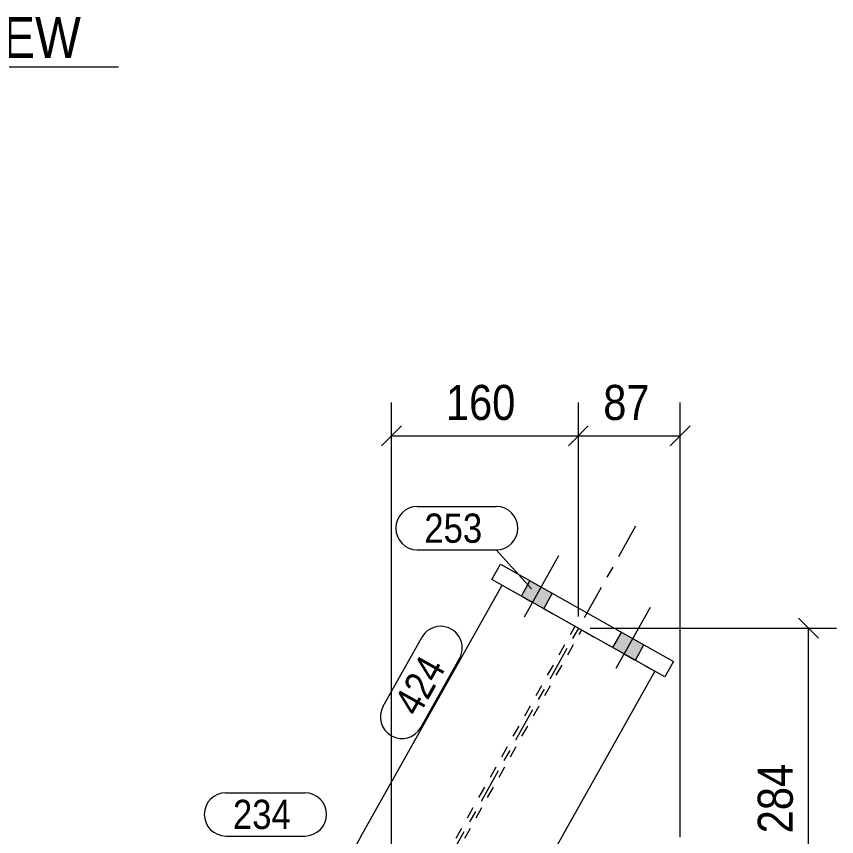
# Model space of a CAD drawing. Header units: millimetres. Extents: x 2 to 579, y 1 to 825.
# Drawn here: x 266.7 to 336.9, y 77.5 to 147.7 of the extents above; entities that cross this region are included whole.
import ezdxf

# ---------------------------------------------------------------- set-up
doc = ezdxf.new("R2010")
doc.units = ezdxf.units.MM
for name, pattern in [('XKITLINE00', [0]), ('XKITLINE01', [4, 1, -1, 1, -1]), ('XKITLINE03', [6, 3, -1, 1, -1])]:
    doc.linetypes.add(name, pattern=pattern)
for name, color, linetype, lineweight in [('Bolt', 3, 'Continuous', 0), ('Dimensions', 7, 'Continuous', 0), ('OtherObjectType', 7, 'Continuous', 0), ('Part', 2, 'Continuous', 0), ('PartMark', 7, 'Continuous', 0)]:
    doc.layers.add(name, color=color, linetype=linetype, lineweight=lineweight)
doc.styles.add('ARIAL', font='ARIAL.TTF')

# ---------------------------------------------------------------- blocks, each defined once
blk = doc.blocks.new('*A166')
at = {"layer": 'Bolt'}
for points in [[(312.611, 98.339), (311.876, 97.031), (309.958, 98.109), (310.693, 99.417)], [(312.611, 98.339), (311.876, 97.031), (309.958, 98.109), (310.693, 99.417)], [(312.611, 98.339), (311.876, 97.031), (309.958, 98.109), (310.693, 99.417)], [(320.457, 93.93), (319.722, 92.622), (317.804, 93.7), (318.539, 95.008)], [(320.457, 93.93), (319.722, 92.622), (317.804, 93.7), (318.539, 95.008)], [(320.457, 93.93), (319.722, 92.622), (317.804, 93.7), (318.539, 95.008)]]:
    blk.add_hatch(color=3, dxfattribs=at).paths.add_polyline_path(points, flags=17)
at = {"layer": 'Bolt', "color": 3, "linetype": 'XKITLINE00', "lineweight": 0}
for p, q in [((310.231, 96.35), (313.171, 101.58)), ((310.231, 96.35), (313.171, 101.58)), ((310.231, 96.35), (313.171, 101.58)), ((309.958, 98.109), (310.693, 99.417)), ((309.958, 98.109), (310.693, 99.417)), ((309.958, 98.109), (310.693, 99.417)), ((311.876, 97.031), (312.611, 98.339)), ((311.876, 97.031), (312.611, 98.339)), ((311.876, 97.031), (312.611, 98.339)), ((318.077, 91.941), (321.017, 97.171)), ((318.077, 91.941), (321.017, 97.171)), ((318.077, 91.941), (321.017, 97.171)), ((317.804, 93.7), (318.539, 95.008)), ((317.804, 93.7), (318.539, 95.008)), ((317.804, 93.7), (318.539, 95.008)), ((319.722, 92.622), (320.457, 93.93)), ((319.722, 92.622), (320.457, 93.93)), ((319.722, 92.622), (320.457, 93.93))]:
    blk.add_line(p, q, dxfattribs=at)
blk = doc.blocks.new('*A171')
at = {"layer": 'Part', "color": 2, "linetype": 'XKITLINE00', "lineweight": 0}
for p, q in [((307.43, 99.53), (308.165, 100.838)), ((308.165, 100.838), (322.985, 92.509)), ((322.25, 91.202), (307.43, 99.53)), ((322.985, 92.509), (322.25, 91.202))]:
    blk.add_line(p, q, dxfattribs=at)
blk = doc.blocks.new('*A172')
at = {"layer": 'Part', "color": 7, "linetype": 'XKITLINE03', "lineweight": 0}
blk.add_line((319.739, 104.084), (293.963, 58.215), dxfattribs=at)
at = {"layer": 'Part', "color": 2, "linetype": 'XKITLINE00', "lineweight": 0}
for p, q in [((296.188, 77.483), (308.302, 99.04)), ((321.379, 91.691), (307.466, 66.933))]:
    blk.add_line(p, q, dxfattribs=at)
at = {"layer": 'Part', "color": 7, "linetype": 'XKITLINE01', "lineweight": 0}
for p, q in [((308.302, 99.04), (321.379, 91.691)), ((298.49, 66.933), (314.557, 95.525)), ((299.235, 66.933), (315.124, 95.206)), ((296.188, 77.483), (290.259, 66.933)), ((290.259, 66.933), (307.466, 66.933))]:
    blk.add_line(p, q, dxfattribs=at)
blk = doc.blocks.new('*A195')
at = {"layer": 'OtherObjectType', "color": 7, "linetype": 'XKITLINE00', "lineweight": 0}
blk.add_line((246.159, 143.414), (275.458, 143.414), dxfattribs=at)
at = {"layer": 'OtherObjectType', "color": 7, "style": 'ARIAL', "width": 0.85}
blk.add_text('FRONT VIEW', height=3.5, dxfattribs=at).set_placement((246.159, 144.164))
blk = doc.blocks.new('*A411')
at = {"layer": 'Dimensions', "color": 7, "linetype": 'XKITLINE00', "lineweight": 0}
for p, q in [((298.835, 67.933), (298.835, 114.683)), ((314.84, 96.366), (314.84, 114.683)), ((299.684, 112.681), (297.987, 110.984)), ((315.689, 112.681), (313.992, 110.984)), ((298.835, 111.833), (314.84, 111.833))]:
    blk.add_line(p, q, dxfattribs=at)
at = {"layer": 'Dimensions', "color": 3}
for p in [(298.835, 111.833), (314.84, 111.833)]:
    blk.add_point(p, dxfattribs=at)
at = {"layer": 'Dimensions', "color": 3, "style": 'ARIAL', "width": 0.85}
blk.add_text('160', height=3, dxfattribs=at).set_placement((303.5, 113.183))
blk = doc.blocks.new('*A412')
at = {"layer": 'Dimensions', "color": 7, "linetype": 'XKITLINE00', "lineweight": 0}
for p, q in [((314.84, 96.366), (314.84, 114.683)), ((323.554, 77.483), (323.554, 114.683)), ((315.689, 112.681), (313.992, 110.984)), ((324.402, 112.681), (322.705, 110.984)), ((314.84, 111.833), (323.554, 111.833))]:
    blk.add_line(p, q, dxfattribs=at)
at = {"layer": 'Dimensions', "color": 3}
for p in [(314.84, 111.833), (323.554, 111.833)]:
    blk.add_point(p, dxfattribs=at)
at = {"layer": 'Dimensions', "color": 3, "style": 'ARIAL', "width": 0.85}
blk.add_text('87', height=3, dxfattribs=at).set_placement((316.972, 113.183))
blk = doc.blocks.new('*A415')
at = {"layer": 'Dimensions', "color": 7, "linetype": 'XKITLINE00', "lineweight": 0}
for p, q in [((333.701, 96.214), (335.398, 94.517)), ((315.84, 95.366), (336.949, 95.366)), ((334.549, 66.933), (334.549, 95.366)), ((333.701, 67.781), (335.398, 66.084)), ((323.146, 66.933), (336.949, 66.933))]:
    blk.add_line(p, q, dxfattribs=at)
at = {"layer": 'Dimensions', "color": 3}
for p in [(334.549, 95.366), (334.549, 66.933)]:
    blk.add_point(p, dxfattribs=at)
at = {"layer": 'Dimensions', "color": 3, "style": 'ARIAL', "width": 0.85}
blk.add_text('284', height=3, rotation=90.00021, dxfattribs=at).set_placement((333.199, 77.812))
blk = doc.blocks.new('*A417')
at = {"layer": 'PartMark', "color": 7, "linetype": 'XKITLINE00', "lineweight": 0}
for p, q in [((284.664, 81.283), (291.426, 81.283)), ((284.664, 77.583), (291.426, 77.583))]:
    blk.add_line(p, q, dxfattribs=at)
for centre, start, end in [((284.664, 79.433), 90, 270), ((291.426, 79.433), 270, 90)]:
    blk.add_arc(centre, 1.85, start, end, dxfattribs=at)
at = {"layer": 'PartMark', "color": 3, "style": 'ARIAL', "width": 0.85}
blk.add_text('234', height=2.5, dxfattribs=at).set_placement((285.264, 78.183))
blk = doc.blocks.new('*A420')
at = {"layer": 'PartMark', "color": 7, "linetype": 'XKITLINE00', "lineweight": 0}
for p, q in [((301.052, 105.776), (307.815, 105.776)), ((301.052, 102.076), (307.815, 102.076)), ((310.815, 98.73), (307.815, 102.076))]:
    blk.add_line(p, q, dxfattribs=at)
for centre, start, end in [((301.052, 103.926), 90, 270), ((307.815, 103.926), 270, 90)]:
    blk.add_arc(centre, 1.85, start, end, dxfattribs=at)
at = {"layer": 'PartMark', "color": 3, "style": 'ARIAL', "width": 0.85}
blk.add_text('253', height=2.5, dxfattribs=at).set_placement((301.652, 102.676))
blk = doc.blocks.new('*A421')
at = {"layer": 'PartMark', "color": 7, "linetype": 'XKITLINE00', "lineweight": 0}
for p, q in [((298.124, 88.686), (301.437, 94.581)), ((301.35, 86.873), (304.663, 92.769))]:
    blk.add_line(p, q, dxfattribs=at)
for centre, start, end in [((303.05, 93.675), 330.66612, 150.66612), ((299.737, 87.779), 150.66612, 330.66612)]:
    blk.add_arc(centre, 1.85, start, end, dxfattribs=at)
at = {"layer": 'PartMark', "color": 3, "style": 'ARIAL', "width": 0.85}
blk.add_text('424', height=2.5, rotation=60.66477, dxfattribs=at).set_placement((301.121, 87.69))

msp = doc.modelspace()

# ---------------------------------------------------------------- block references
at = {"lineweight": 0}
for name in ['*A195', '*A411', '*A412', '*A420', '*A172', '*A166', '*A171', '*A415', '*A421', '*A417']:
    msp.add_blockref(name, (0, 0), dxfattribs=at)

doc.saveas('drawing.dxf')
